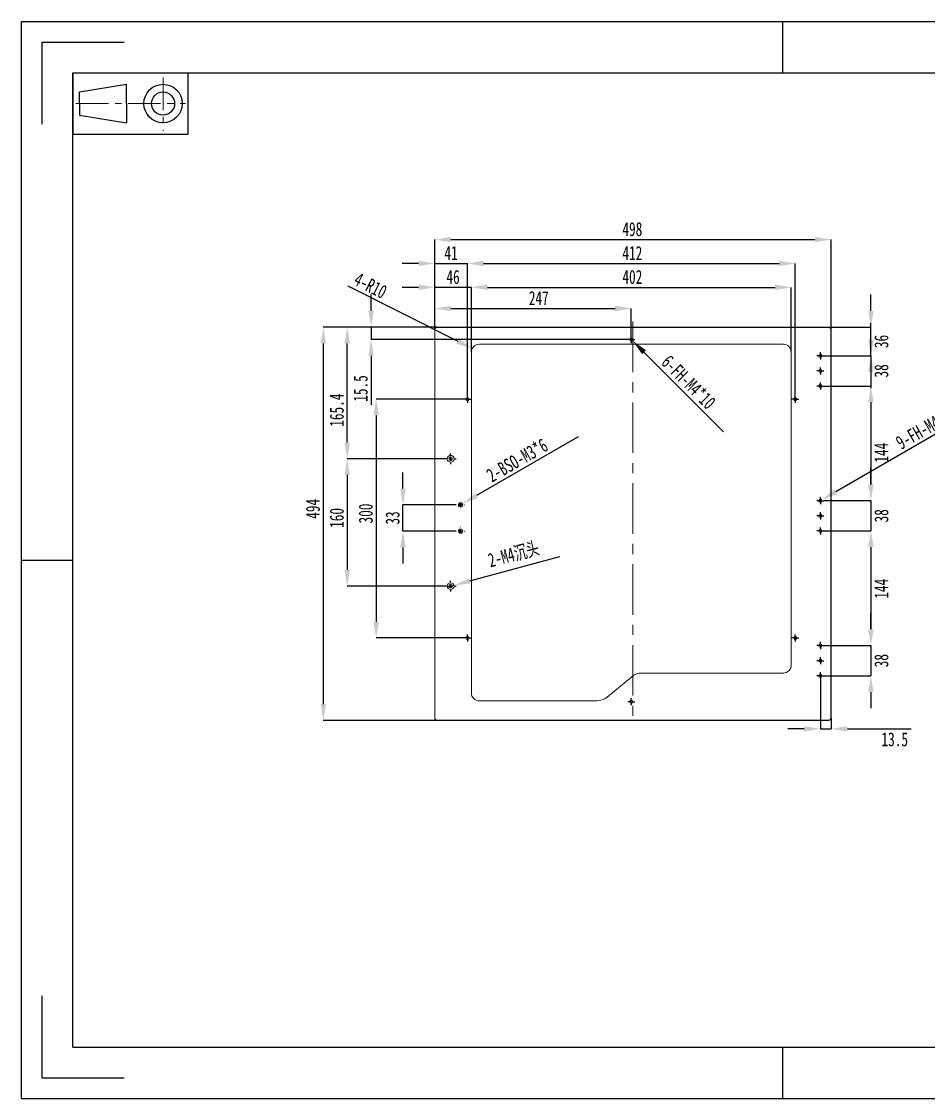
# Model space of a CAD drawing. Header units: millimetres. Extents: x 412 to 795, y -10 to 261.
# Drawn here: x 412 to 639.9, y -10 to 260.6 of the extents above; entities that cross this region are included whole.
import ezdxf

# ---------------------------------------------------------------- set-up
doc = ezdxf.new("R2010")
doc.units = ezdxf.units.MM
doc.header["$PDSIZE"] = -1
doc.linetypes.add('CENTER', pattern=[10.16, 6.35, -1.27, 1.27, -1.27])
doc.linetypes.add('CENTERX2', pattern=[20.32, 12.7, -2.54, 2.54, -2.54])
doc.layers.add('DEFAULT_1', color=7, linetype='CENTER', lineweight=18)
doc.layers.add('图框', color=7, linetype='Continuous')
doc.styles.add('SLDTEXTSTYLE4', font='TXT', dxfattribs={"width": 0.7})
doc.dimstyles.new('SLDDIMSTYLE0', dxfattribs={"dimtxt": 3.5, "dimasz": 4.08, "dimexe": 0, "dimexo": 0.0625, "dimgap": 0.875, "dimtad": 2, "dimdec": 1, "dimlfac": 5, "dimrnd": 1e-09, "dimzin": 12, "dimdsep": 46, "dimtxsty": 'SLDTEXTSTYLE4', "dimsah": 1, "dimcen": 0.09, "dimadec": 0, "dimazin": 3, "dimtfac": 1, "dimtdec": 1, "dimtofl": 0, "dimtmove": 0, "dimatfit": 3, "dimfxl": 1, "dimfrac": 2, "dimtolj": 1, "dimtzin": 12, "dimarcsym": 0})
doc.dimstyles.new('SLDDIMSTYLE1', dxfattribs={"dimtxt": 3.5, "dimasz": 4.08, "dimexe": 0, "dimexo": 0.0625, "dimgap": 0.875, "dimtad": 2, "dimdec": 1, "dimlfac": 5, "dimrnd": 1e-09, "dimzin": 12, "dimdsep": 46, "dimtxsty": 'SLDTEXTSTYLE4', "dimsah": 1, "dimcen": 0.09, "dimadec": 0, "dimazin": 3, "dimtfac": 1, "dimtdec": 1, "dimtmove": 0, "dimatfit": 0, "dimfxl": 1, "dimfrac": 2, "dimtolj": 1, "dimtzin": 12, "dimarcsym": 0})
doc.dimstyles.new('SLDDIMSTYLE2', dxfattribs={"dimtxt": 3.5, "dimasz": 4.08, "dimexe": 0, "dimexo": 0.0625, "dimgap": 0.875, "dimtad": 2, "dimdec": 1, "dimlfac": 5, "dimrnd": 1e-09, "dimzin": 12, "dimdsep": 46, "dimtxsty": 'SLDTEXTSTYLE4', "dimsah": 1, "dimcen": 0, "dimadec": 0, "dimazin": 3, "dimtfac": 1, "dimtdec": 1, "dimtofl": 0, "dimtmove": 0, "dimatfit": 3, "dimfxl": 1, "dimfrac": 2, "dimtolj": 1, "dimtzin": 12, "dimarcsym": 0})
doc.dimstyles.new('SLDDIMSTYLE3', dxfattribs={"dimtxt": 3.5, "dimasz": 4.08, "dimexe": 0, "dimexo": 0.0625, "dimgap": 0.875, "dimtad": 2, "dimdec": 1, "dimlfac": 5, "dimrnd": 1e-09, "dimzin": 12, "dimdsep": 46, "dimtxsty": 'SLDTEXTSTYLE4', "dimblk1": 'NONE', "dimsah": 1, "dimcen": 0, "dimadec": 0, "dimazin": 3, "dimtfac": 1, "dimtdec": 1, "dimtmove": 0, "dimatfit": 3, "dimldrblk": 'NONE', "dimfxl": 1, "dimfrac": 2, "dimtolj": 1, "dimtzin": 12, "dimarcsym": 0})

# ---------------------------------------------------------------- blocks, each defined once
blk = doc.blocks.new('_D')
at = {"layer": 'Defpoints', "color": 0, "transparency": 16777216}
for p in [(615.47, 205.81), (515.87, 183.21), (615.47, 183.21)]:
    blk.add_point(p, dxfattribs=at)
at = {"layer": '图框', "color": 0, "lineweight": -2, "transparency": 16777216}
for p, q in [((515.87, 183.27), (515.87, 205.81)), ((519.95, 205.81), (611.39, 205.81)), ((615.47, 183.27), (615.47, 205.81))]:
    blk.add_line(p, q, dxfattribs=at)
at = {"layer": '图框', "color": 0, "transparency": 16777216}
for points in [[(519.95, 206.49), (519.95, 205.13), (515.87, 205.81)], [(611.39, 206.49), (611.39, 205.13), (615.47, 205.81)]]:
    blk.add_solid(points, dxfattribs=at)
at = {"layer": '图框', "color": 0, "transparency": 16777216, "insert": (565.53, 210.18), "char_height": 3.5, "attachment_point": 2, "style": 'SLDTEXTSTYLE4'}
blk.add_mtext('\\A1;498', dxfattribs=at)
blk = doc.blocks.new('_D_1')
at = {"layer": 'Defpoints', "color": 0, "transparency": 16777216}
for p in [(516.47, 183.81), (487.87, 85.01), (516.47, 85.01)]:
    blk.add_point(p, dxfattribs=at)
at = {"layer": '图框', "color": 0, "lineweight": -2, "transparency": 16777216}
for p, q in [((516.41, 183.81), (487.87, 183.81)), ((487.87, 179.73), (487.87, 89.09)), ((516.41, 85.01), (487.87, 85.01))]:
    blk.add_line(p, q, dxfattribs=at)
at = {"layer": '图框', "color": 0, "transparency": 16777216}
for points in [[(487.19, 179.73), (488.55, 179.73), (487.87, 183.81)], [(487.19, 89.09), (488.55, 89.09), (487.87, 85.01)]]:
    blk.add_solid(points, dxfattribs=at)
at = {"layer": '图框', "color": 0, "transparency": 16777216, "insert": (483.49, 138.15), "char_height": 3.5, "attachment_point": 2, "rotation": 90, "style": 'SLDTEXTSTYLE4'}
blk.add_mtext('\\A1;494', dxfattribs=at)
blk = doc.blocks.new('_D_2')
at = {"layer": 'Defpoints', "color": 0, "transparency": 16777216}
for p in [(518.52, 150.74), (493.87, 118.74), (518.52, 118.74)]:
    blk.add_point(p, dxfattribs=at)
at = {"layer": '图框', "color": 0, "lineweight": -2, "transparency": 16777216}
for p, q in [((518.46, 150.74), (493.87, 150.74)), ((493.87, 146.66), (493.87, 122.82)), ((518.46, 118.74), (493.87, 118.74))]:
    blk.add_line(p, q, dxfattribs=at)
at = {"layer": '图框', "color": 0, "transparency": 16777216}
for points in [[(493.19, 146.66), (494.55, 146.66), (493.87, 150.74)], [(493.19, 122.82), (494.55, 122.82), (493.87, 118.74)]]:
    blk.add_solid(points, dxfattribs=at)
at = {"layer": '图框', "color": 0, "transparency": 16777216, "insert": (489.49, 135.87), "char_height": 3.5, "attachment_point": 2, "rotation": 90, "style": 'SLDTEXTSTYLE4'}
blk.add_mtext('\\A1;160', dxfattribs=at)
blk = doc.blocks.new('_D_3')
at = {"layer": 'Defpoints', "color": 0, "transparency": 16777216}
for p in [(493.87, 183.81), (516.47, 183.81), (518.52, 150.74)]:
    blk.add_point(p, dxfattribs=at)
at = {"layer": '图框', "color": 0, "lineweight": -2, "transparency": 16777216}
for p, q in [((516.41, 183.81), (493.87, 183.81)), ((493.87, 154.82), (493.87, 179.73)), ((518.46, 150.74), (493.87, 150.74))]:
    blk.add_line(p, q, dxfattribs=at)
at = {"layer": '图框', "color": 0, "transparency": 16777216}
for points in [[(493.19, 179.73), (494.55, 179.73), (493.87, 183.81)], [(493.19, 154.82), (494.55, 154.82), (493.87, 150.74)]]:
    blk.add_solid(points, dxfattribs=at)
at = {"layer": '图框', "color": 0, "transparency": 16777216, "insert": (489.49, 162.95), "char_height": 3.5, "attachment_point": 2, "rotation": 90, "style": 'SLDTEXTSTYLE4'}
blk.add_mtext('\\A1;165.4', dxfattribs=at)
blk = doc.blocks.new('_D_4')
at = {"layer": 'Defpoints', "color": 0, "transparency": 16777216}
for p in [(613.67, 176.61), (613.67, 169.01), (625.47, 169.01)]:
    blk.add_point(p, dxfattribs=at)
at = {"layer": '图框', "color": 0, "lineweight": -2, "transparency": 16777216}
for p, q in [((625.47, 180.69), (625.47, 184.77)), ((613.73, 176.61), (625.47, 176.61)), ((625.47, 176.61), (625.47, 169.01)), ((613.73, 169.01), (625.47, 169.01)), ((625.47, 164.93), (625.47, 160.85))]:
    blk.add_line(p, q, dxfattribs=at)
at = {"layer": '图框', "color": 0, "transparency": 16777216}
for points in [[(624.79, 180.69), (626.15, 180.69), (625.47, 176.61)], [(624.79, 164.93), (626.15, 164.93), (625.47, 169.01)]]:
    blk.add_solid(points, dxfattribs=at)
at = {"layer": '图框', "color": 0, "transparency": 16777216, "insert": (626.34, 172.81), "char_height": 3.5, "attachment_point": 2, "rotation": 90, "style": 'SLDTEXTSTYLE4'}
blk.add_mtext('\\A1;38', dxfattribs=at)
blk = doc.blocks.new('_D_5')
at = {"layer": 'Defpoints', "color": 0, "transparency": 16777216}
for p in [(614.87, 183.81), (625.47, 183.81), (613.67, 176.61)]:
    blk.add_point(p, dxfattribs=at)
at = {"layer": '图框', "color": 0, "lineweight": -2, "transparency": 16777216}
for p, q in [((625.47, 187.89), (625.47, 191.97)), ((614.93, 183.81), (625.47, 183.81)), ((625.47, 176.61), (625.47, 183.81)), ((613.73, 176.61), (625.47, 176.61)), ((625.47, 172.53), (625.47, 168.45))]:
    blk.add_line(p, q, dxfattribs=at)
at = {"layer": '图框', "color": 0, "transparency": 16777216}
for points in [[(624.79, 187.89), (626.15, 187.89), (625.47, 183.81)], [(624.79, 172.53), (626.15, 172.53), (625.47, 176.61)]]:
    blk.add_solid(points, dxfattribs=at)
at = {"layer": '图框', "color": 0, "transparency": 16777216, "insert": (626.34, 180.21), "char_height": 3.5, "attachment_point": 2, "rotation": 90, "style": 'SLDTEXTSTYLE4'}
blk.add_mtext('\\A1;36', dxfattribs=at)
blk = doc.blocks.new('_D_6')
at = {"layer": 'Defpoints', "color": 0, "transparency": 16777216}
for p in [(613.67, 169.01), (613.67, 140.21), (625.47, 140.21)]:
    blk.add_point(p, dxfattribs=at)
at = {"layer": '图框', "color": 0, "lineweight": -2, "transparency": 16777216}
for p, q in [((613.73, 169.01), (625.47, 169.01)), ((625.47, 164.93), (625.47, 144.29)), ((613.73, 140.21), (625.47, 140.21))]:
    blk.add_line(p, q, dxfattribs=at)
at = {"layer": '图框', "color": 0, "transparency": 16777216}
for points in [[(624.79, 164.93), (626.15, 164.93), (625.47, 169.01)], [(624.79, 144.29), (626.15, 144.29), (625.47, 140.21)]]:
    blk.add_solid(points, dxfattribs=at)
at = {"layer": '图框', "color": 0, "transparency": 16777216, "insert": (626.34, 152.27), "char_height": 3.5, "attachment_point": 2, "rotation": 90, "style": 'SLDTEXTSTYLE4'}
blk.add_mtext('\\A1;144', dxfattribs=at)
blk = doc.blocks.new('_D_7')
at = {"layer": 'Defpoints', "color": 0, "transparency": 16777216}
for p in [(613.67, 140.21), (613.67, 132.61), (625.47, 132.61)]:
    blk.add_point(p, dxfattribs=at)
at = {"layer": '图框', "color": 0, "lineweight": -2, "transparency": 16777216}
for p, q in [((625.47, 144.29), (625.47, 148.37)), ((613.73, 140.21), (625.47, 140.21)), ((625.47, 140.21), (625.47, 132.61)), ((613.73, 132.61), (625.47, 132.61)), ((625.47, 128.53), (625.47, 124.45))]:
    blk.add_line(p, q, dxfattribs=at)
at = {"layer": '图框', "color": 0, "transparency": 16777216}
for points in [[(624.79, 144.29), (626.15, 144.29), (625.47, 140.21)], [(624.79, 128.53), (626.15, 128.53), (625.47, 132.61)]]:
    blk.add_solid(points, dxfattribs=at)
at = {"layer": '图框', "color": 0, "transparency": 16777216, "insert": (626.34, 136.41), "char_height": 3.5, "attachment_point": 2, "rotation": 90, "style": 'SLDTEXTSTYLE4'}
blk.add_mtext('\\A1;38', dxfattribs=at)
blk = doc.blocks.new('_D_8')
at = {"layer": 'Defpoints', "color": 0, "transparency": 16777216}
for p in [(613.67, 132.61), (613.67, 103.81), (625.47, 103.81)]:
    blk.add_point(p, dxfattribs=at)
at = {"layer": '图框', "color": 0, "lineweight": -2, "transparency": 16777216}
for p, q in [((613.73, 132.61), (625.47, 132.61)), ((625.47, 128.53), (625.47, 107.89)), ((613.73, 103.81), (625.47, 103.81))]:
    blk.add_line(p, q, dxfattribs=at)
at = {"layer": '图框', "color": 0, "transparency": 16777216}
for points in [[(624.79, 128.53), (626.15, 128.53), (625.47, 132.61)], [(624.79, 107.89), (626.15, 107.89), (625.47, 103.81)]]:
    blk.add_solid(points, dxfattribs=at)
at = {"layer": '图框', "color": 0, "transparency": 16777216, "insert": (626.34, 118.08), "char_height": 3.5, "attachment_point": 2, "rotation": 90, "style": 'SLDTEXTSTYLE4'}
blk.add_mtext('\\A1;144', dxfattribs=at)
blk = doc.blocks.new('_D_9')
at = {"layer": 'Defpoints', "color": 0, "transparency": 16777216}
for p in [(613.67, 103.81), (613.67, 96.21), (625.47, 96.21)]:
    blk.add_point(p, dxfattribs=at)
at = {"layer": '图框', "color": 0, "lineweight": -2, "transparency": 16777216}
for p, q in [((625.47, 107.89), (625.47, 111.97)), ((613.73, 103.81), (625.47, 103.81)), ((625.47, 103.81), (625.47, 96.21)), ((613.73, 96.21), (625.47, 96.21)), ((625.47, 92.13), (625.47, 88.05))]:
    blk.add_line(p, q, dxfattribs=at)
at = {"layer": '图框', "color": 0, "transparency": 16777216}
for points in [[(624.79, 107.89), (626.15, 107.89), (625.47, 103.81)], [(624.79, 92.13), (626.15, 92.13), (625.47, 96.21)]]:
    blk.add_solid(points, dxfattribs=at)
at = {"layer": '图框', "color": 0, "transparency": 16777216, "insert": (626.34, 100.01), "char_height": 3.5, "attachment_point": 2, "rotation": 90, "style": 'SLDTEXTSTYLE4'}
blk.add_mtext('\\A1;38', dxfattribs=at)
blk = doc.blocks.new('_D_10')
at = {"layer": 'Defpoints', "color": 0, "transparency": 16777216}
for p in [(523.17, 165.71), (501.15, 105.71), (523.17, 105.71)]:
    blk.add_point(p, dxfattribs=at)
at = {"layer": '图框', "color": 0, "lineweight": -2, "transparency": 16777216}
for p, q in [((523.11, 165.71), (501.15, 165.71)), ((501.15, 161.63), (501.15, 109.79)), ((523.11, 105.71), (501.15, 105.71))]:
    blk.add_line(p, q, dxfattribs=at)
at = {"layer": '图框', "color": 0, "transparency": 16777216}
for points in [[(500.47, 161.63), (501.83, 161.63), (501.15, 165.71)], [(500.47, 109.79), (501.83, 109.79), (501.15, 105.71)]]:
    blk.add_solid(points, dxfattribs=at)
at = {"layer": '图框', "color": 0, "transparency": 16777216, "insert": (496.77, 136.98), "char_height": 3.5, "attachment_point": 2, "rotation": 90, "style": 'SLDTEXTSTYLE4'}
blk.add_mtext('\\A1;300', dxfattribs=at)
blk = doc.blocks.new('_D_11')
at = {"layer": 'Defpoints', "color": 0, "transparency": 16777216}
for p in [(507.89, 139.16), (521.33, 139.16), (521.33, 132.56)]:
    blk.add_point(p, dxfattribs=at)
at = {"layer": '图框', "color": 0, "lineweight": -2, "transparency": 16777216}
for p, q in [((507.89, 143.24), (507.89, 147.32)), ((521.27, 139.16), (507.89, 139.16)), ((507.89, 132.56), (507.89, 139.16)), ((521.27, 132.56), (507.89, 132.56)), ((507.89, 128.48), (507.89, 124.4))]:
    blk.add_line(p, q, dxfattribs=at)
at = {"layer": '图框', "color": 0, "transparency": 16777216}
for points in [[(507.21, 143.24), (508.57, 143.24), (507.89, 139.16)], [(507.21, 128.48), (508.57, 128.48), (507.89, 132.56)]]:
    blk.add_solid(points, dxfattribs=at)
at = {"layer": '图框', "color": 0, "transparency": 16777216, "insert": (503.51, 135.86), "char_height": 3.5, "attachment_point": 2, "rotation": 90, "style": 'SLDTEXTSTYLE4'}
blk.add_mtext('\\A1;33', dxfattribs=at)
blk = doc.blocks.new('_D_12')
at = {"layer": 'Defpoints', "color": 0, "transparency": 16777216}
for p in [(606.47, 199.81), (524.07, 166.61), (606.47, 166.61)]:
    blk.add_point(p, dxfattribs=at)
at = {"layer": '图框', "color": 0, "lineweight": -2, "transparency": 16777216}
for p, q in [((524.07, 166.67), (524.07, 199.81)), ((528.15, 199.81), (602.39, 199.81)), ((606.47, 166.67), (606.47, 199.81))]:
    blk.add_line(p, q, dxfattribs=at)
at = {"layer": '图框', "color": 0, "transparency": 16777216}
for points in [[(528.15, 200.49), (528.15, 199.13), (524.07, 199.81)], [(602.39, 200.49), (602.39, 199.13), (606.47, 199.81)]]:
    blk.add_solid(points, dxfattribs=at)
at = {"layer": '图框', "color": 0, "transparency": 16777216, "insert": (565.53, 204.18), "char_height": 3.5, "attachment_point": 2, "style": 'SLDTEXTSTYLE4'}
blk.add_mtext('\\A1;412', dxfattribs=at)
blk = doc.blocks.new('_D_13')
at = {"layer": 'Defpoints', "color": 0, "transparency": 16777216}
for p in [(524.07, 199.81), (515.87, 183.21), (524.07, 166.61)]:
    blk.add_point(p, dxfattribs=at)
at = {"layer": '图框', "color": 0, "lineweight": -2, "transparency": 16777216}
for p, q in [((511.79, 199.81), (507.71, 199.81)), ((515.87, 183.27), (515.87, 199.81)), ((515.87, 199.81), (524.07, 199.81)), ((524.07, 166.67), (524.07, 199.81)), ((528.15, 199.81), (532.23, 199.81))]:
    blk.add_line(p, q, dxfattribs=at)
at = {"layer": '图框', "color": 0, "transparency": 16777216}
for points in [[(511.79, 200.49), (511.79, 199.13), (515.87, 199.81)], [(528.15, 200.49), (528.15, 199.13), (524.07, 199.81)]]:
    blk.add_solid(points, dxfattribs=at)
at = {"layer": '图框', "color": 0, "transparency": 16777216, "insert": (519.97, 204.18), "char_height": 3.5, "attachment_point": 2, "style": 'SLDTEXTSTYLE4'}
blk.add_mtext('\\A1;41', dxfattribs=at)
blk = doc.blocks.new('_D_14')
at = {"layer": 'Defpoints', "color": 0, "transparency": 16777216}
for p in [(605.47, 193.81), (525.07, 177.51), (605.47, 177.51)]:
    blk.add_point(p, dxfattribs=at)
at = {"layer": '图框', "color": 0, "lineweight": -2, "transparency": 16777216}
for p, q in [((525.07, 177.57), (525.07, 193.81)), ((529.15, 193.81), (601.39, 193.81)), ((605.47, 177.57), (605.47, 193.81))]:
    blk.add_line(p, q, dxfattribs=at)
at = {"layer": '图框', "color": 0, "transparency": 16777216}
for points in [[(529.15, 194.49), (529.15, 193.13), (525.07, 193.81)], [(601.39, 194.49), (601.39, 193.13), (605.47, 193.81)]]:
    blk.add_solid(points, dxfattribs=at)
at = {"layer": '图框', "color": 0, "transparency": 16777216, "insert": (565.53, 198.18), "char_height": 3.5, "attachment_point": 2, "style": 'SLDTEXTSTYLE4'}
blk.add_mtext('\\A1;402', dxfattribs=at)
blk = doc.blocks.new('_D_15')
at = {"layer": 'Defpoints', "color": 0, "transparency": 16777216}
for p in [(515.87, 193.81), (515.87, 183.21), (525.07, 177.51)]:
    blk.add_point(p, dxfattribs=at)
at = {"layer": '图框', "color": 0, "lineweight": -2, "transparency": 16777216}
for p, q in [((511.79, 193.81), (507.71, 193.81)), ((515.87, 183.27), (515.87, 193.81)), ((525.07, 193.81), (515.87, 193.81)), ((525.07, 177.57), (525.07, 193.81)), ((529.15, 193.81), (533.23, 193.81))]:
    blk.add_line(p, q, dxfattribs=at)
at = {"layer": '图框', "color": 0, "transparency": 16777216}
for points in [[(511.79, 194.49), (511.79, 193.13), (515.87, 193.81)], [(529.15, 194.49), (529.15, 193.13), (525.07, 193.81)]]:
    blk.add_solid(points, dxfattribs=at)
at = {"layer": '图框', "color": 0, "transparency": 16777216, "insert": (520.47, 198.18), "char_height": 3.5, "attachment_point": 2, "style": 'SLDTEXTSTYLE4'}
blk.add_mtext('\\A1;46', dxfattribs=at)
blk = doc.blocks.new('_D_16')
at = {"layer": 'Defpoints', "color": 0, "transparency": 16777216}
for p in [(525.28, 178.41), (527.07, 177.51)]:
    blk.add_point(p, dxfattribs=at)
at = {"layer": '图框', "color": 0, "lineweight": -2, "transparency": 16777216}
blk.add_line((494.05, 194.21), (521.64, 180.25), dxfattribs=at)
at = {"layer": '图框', "color": 0, "transparency": 16777216}
blk.add_solid([(521.95, 180.86), (521.34, 179.64), (525.28, 178.41)], dxfattribs=at)
at = {"layer": '图框', "color": 0, "transparency": 16777216, "insert": (496.8, 197.72), "char_height": 3.5, "attachment_point": 1, "rotation": 333.1696, "style": 'SLDTEXTSTYLE4'}
blk.add_mtext('\\A1;4-R10', dxfattribs=at)
blk = doc.blocks.new('_D_17')
at = {"layer": 'Defpoints', "color": 0, "transparency": 16777216}
for p in [(565.27, 188.49), (515.87, 183.21), (565.27, 181.61)]:
    blk.add_point(p, dxfattribs=at)
at = {"layer": '图框', "color": 0, "lineweight": -2, "transparency": 16777216}
for p, q in [((515.87, 183.27), (515.87, 188.49)), ((519.95, 188.49), (561.19, 188.49)), ((565.27, 181.67), (565.27, 188.49))]:
    blk.add_line(p, q, dxfattribs=at)
at = {"layer": '图框', "color": 0, "transparency": 16777216}
for points in [[(519.95, 189.17), (519.95, 187.81), (515.87, 188.49)], [(561.19, 189.17), (561.19, 187.81), (565.27, 188.49)]]:
    blk.add_solid(points, dxfattribs=at)
at = {"layer": '图框', "color": 0, "transparency": 16777216, "insert": (542.01, 192.86), "char_height": 3.5, "attachment_point": 2, "style": 'SLDTEXTSTYLE4'}
blk.add_mtext('\\A1;247', dxfattribs=at)
blk = doc.blocks.new('_D_18')
at = {"layer": 'Defpoints', "color": 0, "transparency": 16777216}
for p in [(499.87, 183.81), (516.47, 183.81), (564.37, 180.71)]:
    blk.add_point(p, dxfattribs=at)
at = {"layer": '图框', "color": 0, "lineweight": -2, "transparency": 16777216}
for p, q in [((499.87, 187.89), (499.87, 191.97)), ((516.41, 183.81), (499.87, 183.81)), ((499.87, 183.81), (499.87, 180.71)), ((564.31, 180.71), (499.87, 180.71)), ((499.87, 176.63), (499.87, 164.26))]:
    blk.add_line(p, q, dxfattribs=at)
at = {"layer": '图框', "color": 0, "transparency": 16777216}
for points in [[(499.19, 187.89), (500.55, 187.89), (499.87, 183.81)], [(499.19, 176.63), (500.55, 176.63), (499.87, 180.71)]]:
    blk.add_solid(points, dxfattribs=at)
at = {"layer": '图框', "color": 0, "transparency": 16777216, "insert": (495.49, 168.4), "char_height": 3.5, "attachment_point": 2, "rotation": 90, "style": 'SLDTEXTSTYLE4'}
blk.add_mtext('\\A1;15.5', dxfattribs=at)
blk = doc.blocks.new('_D_19')
at = {"layer": 'Defpoints', "color": 0, "transparency": 16777216}
for p in [(521.9, 138.89), (522.84, 139.43)]:
    blk.add_point(p, dxfattribs=at)
at = {"layer": '图框', "color": 0, "lineweight": -2, "transparency": 16777216}
for p, q in [((551.93, 156.22), (526.37, 141.47)), ((521.9, 138.89), (522.84, 139.43))]:
    blk.add_line(p, q, dxfattribs=at)
at = {"layer": '图框', "color": 0, "transparency": 16777216}
blk.add_solid([(526.03, 142.05), (526.71, 140.88), (522.84, 139.43)], dxfattribs=at)
at = {"layer": '图框', "color": 0, "transparency": 16777216, "insert": (528.47, 147.73), "char_height": 3.5, "attachment_point": 1, "rotation": 30, "style": 'SLDTEXTSTYLE4'}
blk.add_mtext('\\A1;2-BSO-M3*6', dxfattribs=at)
blk = doc.blocks.new('_NONE')
blk = doc.blocks.new('_D_20')
at = {"layer": 'Defpoints', "color": 0, "transparency": 16777216}
for p in [(564.99, 180.99), (565.55, 180.42)]:
    blk.add_point(p, dxfattribs=at)
at = {"layer": '图框', "color": 0, "lineweight": -2, "transparency": 16777216}
for p, q in [((564.99, 180.99), (565.55, 180.42)), ((588.44, 157.54), (568.44, 177.54))]:
    blk.add_line(p, q, dxfattribs=at)
at = {"layer": '图框', "color": 0, "transparency": 16777216}
blk.add_solid([(568.92, 178.02), (567.96, 177.06), (565.55, 180.42)], dxfattribs=at)
at = {"layer": '图框', "color": 0, "transparency": 16777216, "insert": (575.03, 177.13), "char_height": 3.5, "attachment_point": 1, "rotation": 315, "style": 'SLDTEXTSTYLE4'}
blk.add_mtext('\\A1;6-FH-M4*10', dxfattribs=at)
blk = doc.blocks.new('_D_21')
at = {"layer": 'Defpoints', "color": 0, "transparency": 16777216}
for p in [(612.42, 140.01), (613.12, 140.41)]:
    blk.add_point(p, dxfattribs=at)
at = {"layer": '图框', "color": 0, "lineweight": -2, "transparency": 16777216}
for p, q in [((653.71, 163.84), (616.65, 142.45)), ((612.42, 140.01), (613.12, 140.41))]:
    blk.add_line(p, q, dxfattribs=at)
at = {"layer": '图框', "color": 0, "transparency": 16777216}
blk.add_solid([(616.31, 143.03), (616.99, 141.86), (613.12, 140.41)], dxfattribs=at)
at = {"layer": '图框', "color": 0, "transparency": 16777216, "insert": (631.32, 155.97), "char_height": 3.5, "attachment_point": 1, "rotation": 30, "style": 'SLDTEXTSTYLE4'}
blk.add_mtext('\\A1;9-FH-M4*10', dxfattribs=at)
blk = doc.blocks.new('_D_22')
at = {"layer": 'Defpoints', "color": 0, "transparency": 16777216}
for p in [(519.05, 118.52), (520.69, 118.96)]:
    blk.add_point(p, dxfattribs=at)
at = {"layer": '图框', "color": 0, "lineweight": -2, "transparency": 16777216}
for p, q in [((547.22, 126.06), (524.63, 120.01)), ((519.05, 118.52), (520.69, 118.96))]:
    blk.add_line(p, q, dxfattribs=at)
at = {"layer": '图框', "color": 0, "transparency": 16777216}
blk.add_solid([(524.46, 120.67), (524.81, 119.36), (520.69, 118.96)], dxfattribs=at)
at = {"layer": '图框', "color": 0, "transparency": 16777216, "insert": (528.93, 126.8), "char_height": 3.5, "attachment_point": 1, "rotation": 15, "style": 'SLDTEXTSTYLE4'}
blk.add_mtext('\\A1;2-M4沉头', dxfattribs=at)
blk = doc.blocks.new('_D_23')
at = {"layer": 'Defpoints', "color": 0, "transparency": 16777216}
for p in [(612.77, 95.31), (615.47, 85.61), (612.77, 82.87)]:
    blk.add_point(p, dxfattribs=at)
at = {"layer": '图框', "color": 0, "lineweight": -2, "transparency": 16777216}
for p, q in [((612.77, 95.24), (612.77, 82.87)), ((615.47, 85.54), (615.47, 82.87)), ((608.69, 82.87), (604.61, 82.87)), ((612.77, 82.87), (615.47, 82.87)), ((619.55, 82.87), (635.61, 82.87))]:
    blk.add_line(p, q, dxfattribs=at)
at = {"layer": '图框', "color": 0, "transparency": 16777216}
for points in [[(608.69, 83.55), (608.69, 82.19), (612.77, 82.87)], [(619.55, 83.55), (619.55, 82.19), (615.47, 82.87)]]:
    blk.add_solid(points, dxfattribs=at)
at = {"layer": '图框', "color": 0, "transparency": 16777216, "insert": (631.47, 82), "char_height": 3.5, "attachment_point": 2, "style": 'SLDTEXTSTYLE4'}
blk.add_mtext('\\A1;13.5', dxfattribs=at)
blk = doc.blocks.new('SW_CENTERMARKSYMBOL_0')
at = {"layer": '图框', "color": 0}
for p, q in [((-0.5, 0), (-0.9, 0)), ((0, 0), (-0.5, 0)), ((0, 0.5), (0, 0.9)), ((0, 0), (0, 0.5)), ((0, 0), (0, -0.5)), ((0, 0), (0.5, 0)), ((0.5, 0), (0.9, 0)), ((0, -0.5), (0, -0.9))]:
    blk.add_line(p, q, dxfattribs=at)
blk = doc.blocks.new('SW_CENTERMARKSYMBOL_1')
at = {"layer": '图框', "color": 0}
for p, q in [((-0.5, 0), (-0.9, 0)), ((0, 0), (-0.5, 0)), ((0, 0.5), (0, 0.9)), ((0, 0), (0, 0.5)), ((0, 0), (0, -0.5)), ((0, 0), (0.5, 0)), ((0.5, 0), (0.9, 0)), ((0, -0.5), (0, -0.9))]:
    blk.add_line(p, q, dxfattribs=at)
blk = doc.blocks.new('SW_CENTERMARKSYMBOL_2')
at = {"layer": '图框', "color": 0}
for p, q in [((-0.5, 0), (-0.9, 0)), ((0, 0), (-0.5, 0)), ((0, 0.5), (0, 0.9)), ((0, 0), (0, 0.5)), ((0, 0), (0, -0.5)), ((0, 0), (0.5, 0)), ((0.5, 0), (0.9, 0)), ((0, -0.5), (0, -0.9))]:
    blk.add_line(p, q, dxfattribs=at)
blk = doc.blocks.new('SW_CENTERMARKSYMBOL_3')
at = {"layer": '图框', "color": 0}
for p, q in [((-0.5, 0), (-0.9, 0)), ((0, 0), (-0.5, 0)), ((0, 0.5), (0, 0.9)), ((0, 0), (0, 0.5)), ((0, 0), (0, -0.5)), ((0, 0), (0.5, 0)), ((0.5, 0), (0.9, 0)), ((0, -0.5), (0, -0.9))]:
    blk.add_line(p, q, dxfattribs=at)
blk = doc.blocks.new('SW_CENTERMARKSYMBOL_4')
at = {"layer": '图框', "color": 0}
for p, q in [((-0.5, 0), (-0.9, 0)), ((0, 0), (-0.5, 0)), ((0, 0.5), (0, 0.9)), ((0, 0), (0, 0.5)), ((0, 0), (0, -0.5)), ((0, 0), (0.5, 0)), ((0.5, 0), (0.9, 0)), ((0, -0.5), (0, -0.9))]:
    blk.add_line(p, q, dxfattribs=at)
blk = doc.blocks.new('SW_CENTERMARKSYMBOL_5')
at = {"layer": '图框', "color": 0}
for p, q in [((-0.5, 0), (-0.9, 0)), ((0, 0), (-0.5, 0)), ((0, 0.5), (0, 0.9)), ((0, 0), (0, 0.5)), ((0, 0), (0, -0.5)), ((0, 0), (0.5, 0)), ((0.5, 0), (0.9, 0)), ((0, -0.5), (0, -0.9))]:
    blk.add_line(p, q, dxfattribs=at)
blk = doc.blocks.new('SW_CENTERMARKSYMBOL_6')
at = {"layer": '图框', "color": 0}
for p, q in [((-0.5, 0), (-0.9, 0)), ((0, 0), (-0.5, 0)), ((0, 0.5), (0, 0.9)), ((0, 0), (0, 0.5)), ((0, 0), (0, -0.5)), ((0, 0), (0.5, 0)), ((0.5, 0), (0.9, 0)), ((0, -0.5), (0, -0.9))]:
    blk.add_line(p, q, dxfattribs=at)
blk = doc.blocks.new('SW_CENTERMARKSYMBOL_7')
at = {"layer": '图框', "color": 0}
for p, q in [((-0.5, 0), (-0.9, 0)), ((0, 0), (-0.5, 0)), ((0, 0.5), (0, 0.9)), ((0, 0), (0, 0.5)), ((0, 0), (0, -0.5)), ((0, 0), (0.5, 0)), ((0.5, 0), (0.9, 0)), ((0, -0.5), (0, -0.9))]:
    blk.add_line(p, q, dxfattribs=at)
blk = doc.blocks.new('SW_CENTERMARKSYMBOL_8')
at = {"layer": '图框', "color": 0}
for p, q in [((-0.5, 0), (-0.9, 0)), ((0, 0), (-0.5, 0)), ((0, 0.5), (0, 0.9)), ((0, 0), (0, 0.5)), ((0, 0), (0, -0.5)), ((0, 0), (0.5, 0)), ((0.5, 0), (0.9, 0)), ((0, -0.5), (0, -0.9))]:
    blk.add_line(p, q, dxfattribs=at)
blk = doc.blocks.new('SW_CENTERMARKSYMBOL_9')
at = {"layer": '图框', "color": 0}
for p, q in [((-1, 0), (-1.04, 0)), ((0, 0), (-0.5, 0)), ((0, 1), (0, 1.04)), ((0, 0), (0, 0.5)), ((0, 0), (0, -0.5)), ((0, 0), (0.5, 0)), ((1, 0), (1.04, 0)), ((0, -1), (0, -1.04))]:
    blk.add_line(p, q, dxfattribs=at)
blk = doc.blocks.new('SW_CENTERMARKSYMBOL_10')
at = {"layer": '图框', "color": 0}
for p, q in [((-1, 0), (-1.04, 0)), ((0, 0), (-0.5, 0)), ((0, 1), (0, 1.04)), ((0, 0), (0, 0.5)), ((0, 0), (0, -0.5)), ((0, 0), (0.5, 0)), ((1, 0), (1.04, 0)), ((0, -1), (0, -1.04))]:
    blk.add_line(p, q, dxfattribs=at)
blk = doc.blocks.new('SW_CENTERMARKSYMBOL_11')
at = {"layer": '图框', "color": 0}
for p, q in [((-0.5, 0), (-0.9, 0)), ((0, 0), (-0.5, 0)), ((0, 0.5), (0, 0.9)), ((0, 0), (0, 0.5)), ((0, 0), (0, -0.5)), ((0, 0), (0.5, 0)), ((0.5, 0), (0.9, 0)), ((0, -0.5), (0, -0.9))]:
    blk.add_line(p, q, dxfattribs=at)
blk = doc.blocks.new('SW_CENTERMARKSYMBOL_12')
at = {"layer": '图框', "color": 0}
for p, q in [((-0.5, 0), (-0.9, 0)), ((0, 0), (-0.5, 0)), ((0, 0.5), (0, 0.9)), ((0, 0), (0, 0.5)), ((0, 0), (0, -0.5)), ((0, 0), (0.5, 0)), ((0.5, 0), (0.9, 0)), ((0, -0.5), (0, -0.9))]:
    blk.add_line(p, q, dxfattribs=at)
blk = doc.blocks.new('SW_CENTERMARKSYMBOL_13')
at = {"layer": '图框', "color": 0}
for p, q in [((-0.5, 0), (-0.9, 0)), ((0, 0), (-0.5, 0)), ((0, 0.5), (0, 0.9)), ((0, 0), (0, 0.5)), ((0, 0), (0, -0.5)), ((0, 0), (0.5, 0)), ((0.5, 0), (0.9, 0)), ((0, -0.5), (0, -0.9))]:
    blk.add_line(p, q, dxfattribs=at)
blk = doc.blocks.new('SW_CENTERMARKSYMBOL_14')
at = {"layer": '图框', "color": 0}
for p, q in [((-0.5, 0), (-0.9, 0)), ((0, 0), (-0.5, 0)), ((0, 0.5), (0, 0.9)), ((0, 0), (0, 0.5)), ((0, 0), (0, -0.5)), ((0, 0), (0.5, 0)), ((0.5, 0), (0.9, 0)), ((0, -0.5), (0, -0.9))]:
    blk.add_line(p, q, dxfattribs=at)
blk = doc.blocks.new('SW_CENTERMARKSYMBOL_15')
at = {"layer": '图框', "color": 0}
for p, q in [((-0.5, 0), (-0.9, 0)), ((0, 0), (-0.5, 0)), ((0, 0.5), (0, 0.9)), ((0, 0), (0, 0.5)), ((0, 0), (0, -0.5)), ((0, 0), (0.5, 0)), ((0.5, 0), (0.9, 0)), ((0, -0.5), (0, -0.9))]:
    blk.add_line(p, q, dxfattribs=at)
blk = doc.blocks.new('SW_CENTERMARKSYMBOL_16')
at = {"layer": '图框', "color": 0}
for p, q in [((-0.5, 0), (-0.9, 0)), ((0, 0), (-0.5, 0)), ((0, 0.5), (0, 0.9)), ((0, 0), (0, 0.5)), ((0, 0), (0, -0.5)), ((0, 0), (0.5, 0)), ((0.5, 0), (0.9, 0)), ((0, -0.5), (0, -0.9))]:
    blk.add_line(p, q, dxfattribs=at)
blk = doc.blocks.new('SW_CENTERMARKSYMBOL_17')
at = {"layer": '图框', "color": 0}
for p, q in [((-1, 0), (-1.35, 0)), ((0, 0), (-0.5, 0)), ((0, 1), (0, 1.35)), ((0, 0), (0, 0.5)), ((0, 0), (0, -0.5)), ((0, 0), (0.5, 0)), ((1, 0), (1.35, 0)), ((0, -1), (0, -1.35))]:
    blk.add_line(p, q, dxfattribs=at)
blk = doc.blocks.new('SW_CENTERMARKSYMBOL_18')
at = {"layer": '图框', "color": 0}
for p, q in [((-1, 0), (-1.35, 0)), ((0, 0), (-0.5, 0)), ((0, 1), (0, 1.35)), ((0, 0), (0, 0.5)), ((0, 0), (0, -0.5)), ((0, 0), (0.5, 0)), ((1, 0), (1.35, 0)), ((0, -1), (0, -1.35))]:
    blk.add_line(p, q, dxfattribs=at)
blk = doc.blocks.new('96_1')
at = {"color": 7, "linetype": 'Continuous'}
for p, q in [((-11.25, 6), (-11.25, -6)), ((11.25, -6), (11.25, 6)), ((-9.93, 2.25), (-0.82, 3.75)), ((-9.93, 0), (-9.93, 2.25)), ((-0.82, 0), (-0.82, 3.75)), ((-9.93, 0), (-9.93, -2.25)), ((-0.82, 0), (-0.82, -3.75)), ((-9.93, -2.25), (-0.82, -3.75)), ((-11.25, -6), (11.25, -6))]:
    blk.add_line(p, q, dxfattribs=at)
for radius in [3.75, 2.25]:
    blk.add_circle((6.34, 0), radius, dxfattribs=at)
at = {"layer": 'DEFAULT_1', "color": 1, "linetype": 'CENTER'}
for p, q in [((6.34, 5.05), (6.34, -5.36)), ((-10.64, 0), (10.74, 0))]:
    blk.add_line(p, q, dxfattribs=at)

msp = doc.modelspace()

# ---------------------------------------------------------------- linework, layer by layer
at = {"color": 7, "linetype": 'Continuous'}
for p, q in [((412.038, -9.991), (412.038, 260.594)), ((412.038, 260.594), (794.723, 260.594)), ((603.381, 247.709), (603.381, 260.594)), ((417.192, 234.824), (417.192, 255.44)), ((417.192, 255.44), (437.808, 255.44)), ((424.923, 2.894), (424.923, 247.709)), ((424.923, 247.709), (781.838, 247.709)), ((412.038, 125.301), (424.923, 125.301)), ((417.192, -4.837), (417.192, 15.779)), ((424.923, 2.894), (781.838, 2.894)), ((603.381, -9.991), (603.381, 2.894)), ((417.192, -4.837), (437.808, -4.837)), ((412.038, -9.991), (794.723, -9.991))]:
    msp.add_line(p, q, dxfattribs=at)
at = {"color": 7, "linetype": 'Continuous', "lineweight": 15}
for p, q in [((515.87, 85.606), (515.87, 183.206)), ((515.87, 183.206), (515.93, 183.206)), ((515.93, 183.206), (515.93, 85.606)), ((516.47, 183.806), (614.87, 183.806)), ((516.47, 183.806), (516.47, 183.746)), ((614.87, 183.746), (516.47, 183.746)), ((614.87, 183.806), (614.87, 183.746)), ((615.41, 85.606), (615.41, 183.206)), ((615.47, 183.206), (615.41, 183.206)), ((615.47, 183.206), (615.47, 85.606)), ((527.07, 179.506), (603.47, 179.506)), ((525.07, 91.906), (525.07, 177.506)), ((605.47, 177.506), (605.47, 98.906)), ((565.357, 95.979), (559.182, 90.833)), ((603.47, 96.906), (567.918, 96.906)), ((556.621, 89.906), (527.07, 89.906)), ((515.93, 85.606), (515.87, 85.606)), ((516.47, 85.066), (614.87, 85.066)), ((516.47, 85.066), (516.47, 85.006)), ((614.87, 85.006), (516.47, 85.006)), ((614.87, 85.066), (614.87, 85.006)), ((615.41, 85.606), (615.47, 85.606))]:
    msp.add_line(p, q, dxfattribs=at)
at = {"color": 2, "linetype": 'Continuous'}
for p, q in [((549.908, 2.894), (580.832, 2.894)), ((580.832, 2.894), (601.448, 2.894)), ((601.448, 2.894), (632.372, 2.894)), ((632.372, 2.894), (652.988, 2.894))]:
    msp.add_line(p, q, dxfattribs=at)
at = {"color": 7, "linetype": 'Continuous', "lineweight": 15}
for centre, radius in [((565.27, 180.706), 0.4), ((612.77, 176.606), 0.4), ((612.77, 172.806), 0.4), ((612.77, 169.006), 0.4), ((524.07, 165.706), 0.4), ((606.47, 165.706), 0.4), ((519.87, 150.736), 0.85), ((519.87, 150.736), 0.45), ((522.37, 139.156), 0.54), ((522.37, 139.156), 0.25), ((612.77, 140.206), 0.4), ((612.77, 136.406), 0.4), ((522.37, 132.556), 0.54), ((522.37, 132.556), 0.25), ((612.77, 132.606), 0.4), ((519.87, 118.736), 0.85), ((519.87, 118.736), 0.45), ((524.07, 105.706), 0.4), ((606.47, 105.706), 0.4), ((612.77, 103.806), 0.4), ((612.77, 100.006), 0.4), ((612.77, 96.206), 0.4), ((565.27, 89.706), 0.4)]:
    msp.add_circle(centre, radius, dxfattribs=at)
for centre, radius, start, end in [((516.47, 183.206), 0.6, 90, 180), ((516.47, 183.206), 0.54, 90, 180), ((614.87, 183.206), 0.6, 0, 90), ((614.87, 183.206), 0.54, 0, 90), ((527.07, 177.506), 2, 90, 180), ((603.47, 177.506), 2, 0, 90), ((603.47, 98.906), 2, 270, 0), ((567.918, 92.906), 4, 90, 129.80557), ((527.07, 91.906), 2, 180, 270), ((556.621, 93.906), 4, 270, 309.80557), ((516.47, 85.606), 0.6, 180, 270), ((516.47, 85.606), 0.54, 180, 270), ((614.87, 85.606), 0.54, 270, 0), ((614.87, 85.606), 0.6, 270, 0)]:
    msp.add_arc(centre, radius, start, end, dxfattribs=at)
at = {"layer": '图框', "linetype": 'CENTERX2', "lineweight": 0}
msp.add_line((565.67, 185.206), (565.67, 83.606), dxfattribs=at)

# ---------------------------------------------------------------- block references
at = {"color": 2, "linetype": 'Continuous', "xscale": 1.288499418886255, "yscale": 1.288499418886255, "zscale": 1.288499418886255}
msp.add_blockref('96_1', (439.432, 239.998), dxfattribs=at)
at = {"layer": '图框'}
for name, p in [('SW_CENTERMARKSYMBOL_14', (565.27, 180.706)), ('SW_CENTERMARKSYMBOL_5', (612.77, 176.606)), ('SW_CENTERMARKSYMBOL_2', (612.77, 172.806)), ('SW_CENTERMARKSYMBOL_6', (612.77, 169.006)), ('SW_CENTERMARKSYMBOL_11', (524.07, 165.706)), ('SW_CENTERMARKSYMBOL_16', (606.47, 165.706)), ('SW_CENTERMARKSYMBOL_18', (519.87, 150.736)), ('SW_CENTERMARKSYMBOL_0', (612.77, 140.206)), ('SW_CENTERMARKSYMBOL_9', (522.37, 139.156)), ('SW_CENTERMARKSYMBOL_8', (612.77, 136.406)), ('SW_CENTERMARKSYMBOL_10', (522.37, 132.556)), ('SW_CENTERMARKSYMBOL_1', (612.77, 132.606)), ('SW_CENTERMARKSYMBOL_17', (519.87, 118.736)), ('SW_CENTERMARKSYMBOL_13', (524.07, 105.706)), ('SW_CENTERMARKSYMBOL_15', (606.47, 105.706)), ('SW_CENTERMARKSYMBOL_3', (612.77, 103.806)), ('SW_CENTERMARKSYMBOL_7', (612.77, 100.006)), ('SW_CENTERMARKSYMBOL_4', (612.77, 96.206)), ('SW_CENTERMARKSYMBOL_12', (565.27, 89.706))]:
    msp.add_blockref(name, p, dxfattribs=at)

# ---------------------------------------------------------------- dimensions: what is measured, and where the dimension line sits
at = {"layer": '图框', "color": 3}
for base, p1, p2, dimstyle, picture, middle in [((615.47, 205.806), (515.87, 183.206), (615.47, 183.206), 'SLDDIMSTYLE0', '_D', (565.53, 205.806)), ((524.07, 199.806), (515.87, 183.206), (524.07, 166.606), 'SLDDIMSTYLE1', '_D_13', (519.97, 199.806)), ((606.47, 199.806), (524.07, 166.606), (606.47, 166.606), 'SLDDIMSTYLE0', '_D_12', (565.53, 199.806)), ((515.87, 193.806), (525.07, 177.506), (515.87, 183.206), 'SLDDIMSTYLE1', '_D_15', (520.47, 193.806)), ((605.47, 193.806), (525.07, 177.506), (605.47, 177.506), 'SLDDIMSTYLE0', '_D_14', (565.53, 193.806)), ((565.27, 188.486), (515.87, 183.206), (565.27, 181.606), 'SLDDIMSTYLE0', '_D_17', (542.01, 188.486)), ((612.77, 82.873), (615.47, 85.606), (612.77, 95.306), 'SLDDIMSTYLE1', '_D_23', (631.47, 82.873))]:
    dim = msp.add_linear_dim(base=base, p1=p1, p2=p2, dimstyle=dimstyle, dxfattribs=at)
    dim.commit()
    dim.dimension.update_dxf_attribs({"geometry": picture, "text_midpoint": middle, "dimtype": 160})
dim = msp.add_radius_dim(center=(527.07, 177.506), mpoint=(525.285, 178.409), text='4-<>', dimstyle='SLDDIMSTYLE2', dxfattribs=at)
dim.commit()
dim.dimension.update_dxf_attribs({"geometry": '_D_16', "text_midpoint": (499.384, 191.51), "dimtype": 164})
for base, p1, p2, dimstyle, picture, middle in [((499.87, 183.806), (564.37, 180.706), (516.47, 183.806), 'SLDDIMSTYLE1', '_D_18', (499.87, 168.404)), ((625.47, 183.806), (613.67, 176.606), (614.87, 183.806), 'SLDDIMSTYLE1', '_D_5', (625.47, 180.206)), ((625.47, 169.006), (613.67, 176.606), (613.67, 169.006), 'SLDDIMSTYLE1', '_D_4', (625.47, 172.806)), ((487.87, 85.006), (516.47, 183.806), (516.47, 85.006), 'SLDDIMSTYLE0', '_D_1', (487.87, 138.151)), ((493.8696, 183.806), (518.5196, 150.7359), (516.4696, 183.806), 'SLDDIMSTYLE0', '_D_3', (493.8696, 162.946)), ((625.47, 140.206), (613.67, 169.006), (613.67, 140.206), 'SLDDIMSTYLE0', '_D_6', (625.47, 152.274)), ((501.148, 105.706), (523.17, 165.706), (523.17, 105.706), 'SLDDIMSTYLE0', '_D_10', (501.148, 136.978)), ((493.87, 118.736), (518.52, 150.736), (518.52, 118.736), 'SLDDIMSTYLE0', '_D_2', (493.87, 135.872)), ((507.888, 139.156), (521.33, 132.556), (521.33, 139.156), 'SLDDIMSTYLE1', '_D_11', (507.888, 135.856)), ((625.47, 132.606), (613.67, 140.206), (613.67, 132.606), 'SLDDIMSTYLE1', '_D_7', (625.47, 136.406)), ((625.47, 103.806), (613.67, 132.606), (613.67, 103.806), 'SLDDIMSTYLE0', '_D_8', (625.47, 118.084)), ((625.47, 96.206), (613.67, 103.806), (613.67, 96.206), 'SLDDIMSTYLE1', '_D_9', (625.47, 100.006))]:
    dim = msp.add_linear_dim(base=base, p1=p1, p2=p2, angle=90, dimstyle=dimstyle, dxfattribs=at)
    dim.commit()
    dim.dimension.update_dxf_attribs({"geometry": picture, "text_midpoint": middle, "dimtype": 160})
for p1, p2, text, picture, middle in [((564.987, 180.989), (565.552, 180.423), '6-FH-M4*10', '_D_20', (581.738, 167.95)), ((521.902, 138.886), (522.837, 139.426), '2-BSO-M3*6', '_D_19', (539.604, 152.138))]:
    dim = msp.add_diameter_dim_2p(p1=p1, p2=p2, text=text, dimstyle='SLDDIMSTYLE3', override={"dimpost": '<>'}, dxfattribs=at)
    dim.commit()
    dim.dimension.update_dxf_attribs({"geometry": picture, "text_midpoint": middle})
for p1, p2, text, picture, middle in [((612.423, 140.006), (613.116, 140.406), '9-FH-M4*10', '_D_21', (643.23, 157.792)), ((519.049, 118.516), (520.691, 118.956), '2-M4沉头', '_D_22', (538.354, 123.689))]:
    dim = msp.add_diameter_dim_2p(p1=p1, p2=p2, text=text, dimstyle='SLDDIMSTYLE3', override={"dimpost": '<>'}, dxfattribs=at)
    dim.commit()
    dim.dimension.update_dxf_attribs({"geometry": picture, "text_midpoint": middle, "dimtype": 163})

doc.saveas('drawing.dxf')
